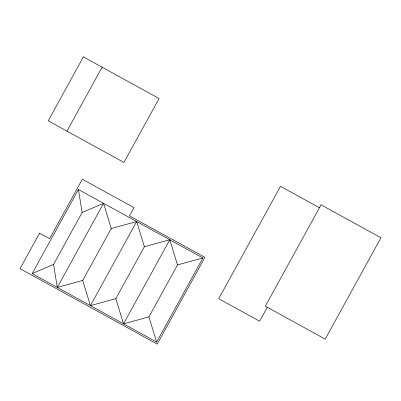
<?xml version="1.0" encoding="UTF-8"?>
<svg xmlns="http://www.w3.org/2000/svg" width="401" height="401" viewBox="0 0 401 401"><rect width="100%" height="100%" fill="white"/><g stroke="black" fill="none" stroke-linecap="round" stroke-linejoin="round"><path stroke-width="0.6" d="M66.967 131.112L102.12 67.198M32.17 273.602L78.421 189.508L202.901 257.973L156.651 342.068L32.17 273.602L53.569 264.424L82.13 212.495L78.421 189.508M57.303 287.427L103.553 203.332L111.262 228.52L82.701 280.449L57.303 287.427L53.569 264.424M82.701 280.449L90.42 305.642L136.671 221.547L111.262 228.52M90.42 305.642L115.819 298.665L144.38 246.735L136.671 221.547M115.819 298.665L123.533 323.853L169.788 239.763L144.38 246.735M123.533 323.853L148.931 316.875L177.493 264.946L169.788 239.763M267.302 307.266L259.632 321.211L218.7 298.695L280.5 186.34L319.462 207.768M82.13 212.495L103.553 203.332M177.493 264.946L202.901 257.973M148.931 316.875L156.651 342.068M83.383 56.892L48.23 120.806L123.924 162.44L159.082 98.526L83.383 56.892M39.559 233.187L20.05 268.66L157.227 344.108L204.936 257.367L129.458 215.853L133.984 207.623L82.335 179.217L49.609 238.715L39.559 233.187M321.076 204.826L265.332 306.184L325.201 339.116L380.95 237.758L321.076 204.826"/></g></svg>
